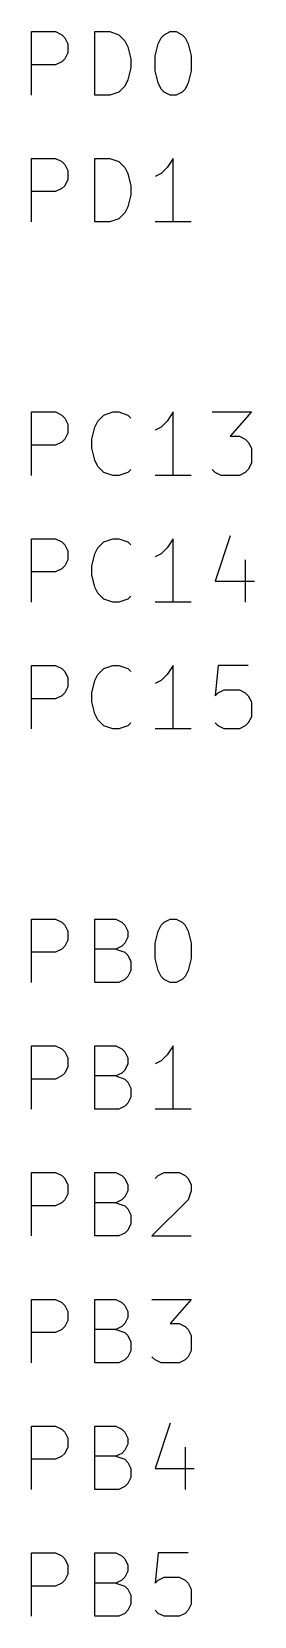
# Model space of a CAD drawing. Extents: x 0.3 to 23.2, y -16.5 to -0.2.
# Drawn here: x 12.182 to 12.358, y -4.523 to -3.273 of the extents above; entities that cross this region are included whole.
import ezdxf

# ---------------------------------------------------------------- set-up
doc = ezdxf.new("R2010")
doc.units = 0
doc.header["$MEASUREMENT"] = 0
doc.layers.add('CYAN2', color=4, linetype='CONTINUOUS')

msp = doc.modelspace()

# ---------------------------------------------------------------- linework, layer by layer
at = {"layer": 'CYAN2', "linetype": 'CONTINUOUS'}
for p, q in [((12.1819, -3.3231), (12.1819, -3.2731)), ((12.1819, -3.2731), (12.2009, -3.2731)), ((12.2009, -3.2731), (12.2057, -3.2755)), ((12.2319, -3.3231), (12.2319, -3.2731)), ((12.2319, -3.2731), (12.2438, -3.2731)), ((12.2438, -3.2731), (12.2509, -3.2755)), ((12.2867, -3.2755), (12.2914, -3.2731)), ((12.2914, -3.2731), (12.2962, -3.2731)), ((12.2962, -3.2731), (12.3009, -3.2755)), ((12.2057, -3.2755), (12.2081, -3.2779)), ((12.2081, -3.2779), (12.2105, -3.2827)), ((12.2105, -3.2827), (12.2105, -3.2898)), ((12.2509, -3.2755), (12.2557, -3.2803)), ((12.2557, -3.2803), (12.2581, -3.285)), ((12.2581, -3.285), (12.2605, -3.2946)), ((12.2795, -3.2922), (12.2819, -3.2827)), ((12.2819, -3.2827), (12.2843, -3.2779)), ((12.2843, -3.2779), (12.2867, -3.2755)), ((12.3009, -3.2755), (12.3033, -3.2779)), ((12.3033, -3.2779), (12.3057, -3.2827)), ((12.3057, -3.2827), (12.3081, -3.2922)), ((12.2009, -3.2993), (12.1819, -3.2993)), ((12.2057, -3.2969), (12.2009, -3.2993)), ((12.2081, -3.2946), (12.2057, -3.2969)), ((12.2105, -3.2898), (12.2081, -3.2946)), ((12.2605, -3.2946), (12.2605, -3.3017)), ((12.2795, -3.3041), (12.2795, -3.2922)), ((12.3081, -3.2922), (12.3081, -3.3041)), ((12.2581, -3.3112), (12.2557, -3.316)), ((12.2605, -3.3017), (12.2581, -3.3112)), ((12.2819, -3.3136), (12.2795, -3.3041)), ((12.3081, -3.3041), (12.3057, -3.3136)), ((12.2438, -3.3231), (12.2319, -3.3231)), ((12.2509, -3.3208), (12.2438, -3.3231)), ((12.2557, -3.316), (12.2509, -3.3208)), ((12.2843, -3.3184), (12.2819, -3.3136)), ((12.2867, -3.3208), (12.2843, -3.3184)), ((12.2914, -3.3231), (12.2867, -3.3208)), ((12.2962, -3.3231), (12.2914, -3.3231)), ((12.3009, -3.3208), (12.2962, -3.3231)), ((12.3033, -3.3184), (12.3009, -3.3208)), ((12.3057, -3.3136), (12.3033, -3.3184)), ((12.1819, -3.4231), (12.1819, -3.3731)), ((12.1819, -3.3731), (12.2009, -3.3731)), ((12.2009, -3.3731), (12.2057, -3.3755)), ((12.2319, -3.4231), (12.2319, -3.3731)), ((12.2319, -3.3731), (12.2438, -3.3731)), ((12.2438, -3.3731), (12.2509, -3.3755)), ((12.2938, -3.3731), (12.289, -3.3803)), ((12.2938, -3.4231), (12.2938, -3.3731)), ((12.2057, -3.3755), (12.2081, -3.3779)), ((12.2081, -3.3779), (12.2105, -3.3827)), ((12.2105, -3.3827), (12.2105, -3.3898)), ((12.2509, -3.3755), (12.2557, -3.3803)), ((12.2557, -3.3803), (12.2581, -3.385)), ((12.2581, -3.385), (12.2605, -3.3946)), ((12.2843, -3.385), (12.2795, -3.3874)), ((12.289, -3.3803), (12.2843, -3.385)), ((12.2009, -3.3993), (12.1819, -3.3993)), ((12.2057, -3.3969), (12.2009, -3.3993)), ((12.2081, -3.3946), (12.2057, -3.3969)), ((12.2105, -3.3898), (12.2081, -3.3946)), ((12.2605, -3.3946), (12.2605, -3.4017)), ((12.2581, -3.4112), (12.2557, -3.416)), ((12.2605, -3.4017), (12.2581, -3.4112)), ((12.2438, -3.4231), (12.2319, -3.4231)), ((12.2509, -3.4208), (12.2438, -3.4231)), ((12.2557, -3.416), (12.2509, -3.4208)), ((12.3081, -3.4231), (12.2795, -3.4231)), ((12.1819, -3.6231), (12.1819, -3.5731)), ((12.1819, -3.5731), (12.2009, -3.5731)), ((12.2009, -3.5731), (12.2057, -3.5755)), ((12.239, -3.5755), (12.2462, -3.5731)), ((12.2462, -3.5731), (12.2509, -3.5731)), ((12.2509, -3.5731), (12.2581, -3.5755)), ((12.2938, -3.5731), (12.289, -3.5803)), ((12.2938, -3.6231), (12.2938, -3.5731)), ((12.3248, -3.5731), (12.3557, -3.5731)), ((12.3557, -3.5731), (12.339, -3.5922)), ((12.2057, -3.5755), (12.2081, -3.5779)), ((12.2081, -3.5779), (12.2105, -3.5827)), ((12.2105, -3.5827), (12.2105, -3.5898)), ((12.2295, -3.5946), (12.2319, -3.585)), ((12.2319, -3.585), (12.2343, -3.5803)), ((12.2343, -3.5803), (12.239, -3.5755)), ((12.2581, -3.5755), (12.2605, -3.5779)), ((12.2843, -3.585), (12.2795, -3.5874)), ((12.289, -3.5803), (12.2843, -3.585)), ((12.2009, -3.5993), (12.1819, -3.5993)), ((12.2057, -3.5969), (12.2009, -3.5993)), ((12.2081, -3.5946), (12.2057, -3.5969)), ((12.2105, -3.5898), (12.2081, -3.5946)), ((12.2295, -3.6017), (12.2295, -3.5946)), ((12.339, -3.5922), (12.3462, -3.5922)), ((12.3462, -3.5922), (12.3509, -3.5946)), ((12.3509, -3.5946), (12.3533, -3.5969)), ((12.3533, -3.5969), (12.3557, -3.6017)), ((12.2319, -3.6112), (12.2295, -3.6017)), ((12.2343, -3.616), (12.2319, -3.6112)), ((12.3557, -3.6017), (12.3557, -3.6136)), ((12.239, -3.6208), (12.2343, -3.616)), ((12.2462, -3.6231), (12.239, -3.6208)), ((12.2509, -3.6231), (12.2462, -3.6231)), ((12.2581, -3.6208), (12.2509, -3.6231)), ((12.2605, -3.6184), (12.2581, -3.6208)), ((12.3081, -3.6231), (12.2795, -3.6231)), ((12.3271, -3.6208), (12.3248, -3.6184)), ((12.3319, -3.6231), (12.3271, -3.6208)), ((12.3462, -3.6231), (12.3319, -3.6231)), ((12.3509, -3.6208), (12.3462, -3.6231)), ((12.3533, -3.6184), (12.3509, -3.6208)), ((12.3557, -3.6136), (12.3533, -3.6184)), ((12.1819, -3.7231), (12.1819, -3.6731)), ((12.1819, -3.6731), (12.2009, -3.6731)), ((12.2009, -3.6731), (12.2057, -3.6755)), ((12.239, -3.6755), (12.2462, -3.6731)), ((12.2462, -3.6731), (12.2509, -3.6731)), ((12.2509, -3.6731), (12.2581, -3.6755)), ((12.2938, -3.6731), (12.289, -3.6803)), ((12.2938, -3.7231), (12.2938, -3.6731)), ((12.339, -3.6708), (12.3271, -3.7065)), ((12.2057, -3.6755), (12.2081, -3.6779)), ((12.2081, -3.6779), (12.2105, -3.6827)), ((12.2105, -3.6827), (12.2105, -3.6898)), ((12.2295, -3.6946), (12.2319, -3.685)), ((12.2319, -3.685), (12.2343, -3.6803)), ((12.2343, -3.6803), (12.239, -3.6755)), ((12.2581, -3.6755), (12.2605, -3.6779)), ((12.2843, -3.685), (12.2795, -3.6874)), ((12.289, -3.6803), (12.2843, -3.685)), ((12.2009, -3.6993), (12.1819, -3.6993)), ((12.2057, -3.6969), (12.2009, -3.6993)), ((12.2081, -3.6946), (12.2057, -3.6969)), ((12.2105, -3.6898), (12.2081, -3.6946)), ((12.2295, -3.7017), (12.2295, -3.6946)), ((12.3509, -3.6898), (12.3509, -3.7231)), ((12.2319, -3.7112), (12.2295, -3.7017)), ((12.2343, -3.716), (12.2319, -3.7112)), ((12.3271, -3.7065), (12.3581, -3.7065)), ((12.239, -3.7208), (12.2343, -3.716)), ((12.2462, -3.7231), (12.239, -3.7208)), ((12.2509, -3.7231), (12.2462, -3.7231)), ((12.2581, -3.7208), (12.2509, -3.7231)), ((12.2605, -3.7184), (12.2581, -3.7208)), ((12.3081, -3.7231), (12.2795, -3.7231)), ((12.1819, -3.8231), (12.1819, -3.7731)), ((12.1819, -3.7731), (12.2009, -3.7731)), ((12.2009, -3.7731), (12.2057, -3.7755)), ((12.239, -3.7755), (12.2462, -3.7731)), ((12.2462, -3.7731), (12.2509, -3.7731)), ((12.2509, -3.7731), (12.2581, -3.7755)), ((12.2938, -3.7731), (12.289, -3.7803)), ((12.2938, -3.8231), (12.2938, -3.7731)), ((12.3295, -3.7731), (12.3271, -3.7969)), ((12.3533, -3.7731), (12.3295, -3.7731)), ((12.2057, -3.7755), (12.2081, -3.7779)), ((12.2081, -3.7779), (12.2105, -3.7827)), ((12.2105, -3.7827), (12.2105, -3.7898)), ((12.2295, -3.7946), (12.2319, -3.785)), ((12.2319, -3.785), (12.2343, -3.7803)), ((12.2343, -3.7803), (12.239, -3.7755)), ((12.2581, -3.7755), (12.2605, -3.7779)), ((12.2843, -3.785), (12.2795, -3.7874)), ((12.289, -3.7803), (12.2843, -3.785)), ((12.2009, -3.7993), (12.1819, -3.7993)), ((12.2057, -3.7969), (12.2009, -3.7993)), ((12.2081, -3.7946), (12.2057, -3.7969)), ((12.2105, -3.7898), (12.2081, -3.7946)), ((12.2295, -3.8017), (12.2295, -3.7946)), ((12.3271, -3.7969), (12.3295, -3.7946)), ((12.3295, -3.7946), (12.3343, -3.7922)), ((12.3343, -3.7922), (12.3462, -3.7922)), ((12.3462, -3.7922), (12.3509, -3.7946)), ((12.3509, -3.7946), (12.3533, -3.7969)), ((12.3533, -3.7969), (12.3557, -3.8017)), ((12.2319, -3.8112), (12.2295, -3.8017)), ((12.2343, -3.816), (12.2319, -3.8112)), ((12.3557, -3.8017), (12.3557, -3.8136)), ((12.239, -3.8208), (12.2343, -3.816)), ((12.2462, -3.8231), (12.239, -3.8208)), ((12.2509, -3.8231), (12.2462, -3.8231)), ((12.2581, -3.8208), (12.2509, -3.8231)), ((12.2605, -3.8184), (12.2581, -3.8208)), ((12.3081, -3.8231), (12.2795, -3.8231)), ((12.3295, -3.8208), (12.3271, -3.8184)), ((12.3343, -3.8231), (12.3295, -3.8208)), ((12.3462, -3.8231), (12.3343, -3.8231)), ((12.3509, -3.8208), (12.3462, -3.8231)), ((12.3533, -3.8184), (12.3509, -3.8208)), ((12.3557, -3.8136), (12.3533, -3.8184)), ((12.1819, -4.0231), (12.1819, -3.9731)), ((12.1819, -3.9731), (12.2009, -3.9731)), ((12.2009, -3.9731), (12.2057, -3.9755)), ((12.2319, -4.0231), (12.2319, -3.9731)), ((12.2319, -3.9731), (12.2486, -3.9731)), ((12.2486, -3.9731), (12.2533, -3.9755)), ((12.2867, -3.9755), (12.2914, -3.9731)), ((12.2914, -3.9731), (12.2962, -3.9731)), ((12.2962, -3.9731), (12.3009, -3.9755)), ((12.2057, -3.9755), (12.2081, -3.9779)), ((12.2081, -3.9779), (12.2105, -3.9827)), ((12.2105, -3.9827), (12.2105, -3.9898)), ((12.2533, -3.9755), (12.2557, -3.9779)), ((12.2557, -3.9779), (12.2581, -3.9827)), ((12.2581, -3.9874), (12.2557, -3.9922)), ((12.2581, -3.9827), (12.2581, -3.9874)), ((12.2795, -3.9922), (12.2819, -3.9827)), ((12.2819, -3.9827), (12.2843, -3.9779)), ((12.2843, -3.9779), (12.2867, -3.9755)), ((12.3009, -3.9755), (12.3033, -3.9779)), ((12.3033, -3.9779), (12.3057, -3.9827)), ((12.3057, -3.9827), (12.3081, -3.9922)), ((12.2009, -3.9993), (12.1819, -3.9993)), ((12.2057, -3.9969), (12.2009, -3.9993)), ((12.2081, -3.9946), (12.2057, -3.9969)), ((12.2105, -3.9898), (12.2081, -3.9946)), ((12.2486, -3.9969), (12.2319, -3.9969)), ((12.2533, -3.9946), (12.2486, -3.9969)), ((12.2486, -3.9969), (12.2557, -3.9993)), ((12.2557, -3.9922), (12.2533, -3.9946)), ((12.2557, -3.9993), (12.2581, -4.0017)), ((12.2795, -4.0041), (12.2795, -3.9922)), ((12.3081, -3.9922), (12.3081, -4.0041)), ((12.2581, -4.0017), (12.2605, -4.0065)), ((12.2605, -4.0065), (12.2605, -4.0136)), ((12.2819, -4.0136), (12.2795, -4.0041)), ((12.3081, -4.0041), (12.3057, -4.0136)), ((12.2509, -4.0231), (12.2319, -4.0231)), ((12.2557, -4.0208), (12.2509, -4.0231)), ((12.2581, -4.0184), (12.2557, -4.0208)), ((12.2605, -4.0136), (12.2581, -4.0184)), ((12.2843, -4.0184), (12.2819, -4.0136)), ((12.2867, -4.0208), (12.2843, -4.0184)), ((12.2914, -4.0231), (12.2867, -4.0208)), ((12.2962, -4.0231), (12.2914, -4.0231)), ((12.3009, -4.0208), (12.2962, -4.0231)), ((12.3033, -4.0184), (12.3009, -4.0208)), ((12.3057, -4.0136), (12.3033, -4.0184)), ((12.1819, -4.1231), (12.1819, -4.0731)), ((12.1819, -4.0731), (12.2009, -4.0731)), ((12.2009, -4.0731), (12.2057, -4.0755)), ((12.2319, -4.1231), (12.2319, -4.0731)), ((12.2319, -4.0731), (12.2486, -4.0731)), ((12.2486, -4.0731), (12.2533, -4.0755)), ((12.2938, -4.0731), (12.289, -4.0803)), ((12.2938, -4.1231), (12.2938, -4.0731)), ((12.2057, -4.0755), (12.2081, -4.0779)), ((12.2081, -4.0779), (12.2105, -4.0827)), ((12.2105, -4.0827), (12.2105, -4.0898)), ((12.2533, -4.0755), (12.2557, -4.0779)), ((12.2557, -4.0779), (12.2581, -4.0827)), ((12.2581, -4.0874), (12.2557, -4.0922)), ((12.2581, -4.0827), (12.2581, -4.0874)), ((12.2843, -4.085), (12.2795, -4.0874)), ((12.289, -4.0803), (12.2843, -4.085)), ((12.2009, -4.0993), (12.1819, -4.0993)), ((12.2057, -4.0969), (12.2009, -4.0993)), ((12.2081, -4.0946), (12.2057, -4.0969)), ((12.2105, -4.0898), (12.2081, -4.0946)), ((12.2486, -4.0969), (12.2319, -4.0969)), ((12.2533, -4.0946), (12.2486, -4.0969)), ((12.2486, -4.0969), (12.2557, -4.0993)), ((12.2557, -4.0922), (12.2533, -4.0946)), ((12.2557, -4.0993), (12.2581, -4.1017)), ((12.2581, -4.1017), (12.2605, -4.1065)), ((12.2605, -4.1065), (12.2605, -4.1136)), ((12.2509, -4.1231), (12.2319, -4.1231)), ((12.2557, -4.1208), (12.2509, -4.1231)), ((12.2581, -4.1184), (12.2557, -4.1208)), ((12.2605, -4.1136), (12.2581, -4.1184)), ((12.3081, -4.1231), (12.2795, -4.1231)), ((12.1819, -4.2231), (12.1819, -4.1731)), ((12.1819, -4.1731), (12.2009, -4.1731)), ((12.2009, -4.1731), (12.2057, -4.1755)), ((12.2319, -4.2231), (12.2319, -4.1731)), ((12.2319, -4.1731), (12.2486, -4.1731)), ((12.2486, -4.1731), (12.2533, -4.1755)), ((12.2819, -4.1755), (12.2867, -4.1731)), ((12.2867, -4.1731), (12.2986, -4.1731)), ((12.2986, -4.1731), (12.3033, -4.1755)), ((12.2057, -4.1755), (12.2081, -4.1779)), ((12.2081, -4.1779), (12.2105, -4.1827)), ((12.2105, -4.1827), (12.2105, -4.1898)), ((12.2533, -4.1755), (12.2557, -4.1779)), ((12.2557, -4.1779), (12.2581, -4.1827)), ((12.2581, -4.1874), (12.2557, -4.1922)), ((12.2581, -4.1827), (12.2581, -4.1874)), ((12.2795, -4.1779), (12.2819, -4.1755)), ((12.3033, -4.1755), (12.3057, -4.1779)), ((12.3057, -4.1779), (12.3081, -4.1827)), ((12.3081, -4.1874), (12.3057, -4.1946)), ((12.3081, -4.1827), (12.3081, -4.1874)), ((12.2009, -4.1993), (12.1819, -4.1993)), ((12.2057, -4.1969), (12.2009, -4.1993)), ((12.2081, -4.1946), (12.2057, -4.1969)), ((12.2105, -4.1898), (12.2081, -4.1946)), ((12.2486, -4.1969), (12.2319, -4.1969)), ((12.2533, -4.1946), (12.2486, -4.1969)), ((12.2486, -4.1969), (12.2557, -4.1993)), ((12.2557, -4.1922), (12.2533, -4.1946)), ((12.2557, -4.1993), (12.2581, -4.2017)), ((12.3057, -4.1946), (12.2771, -4.2231)), ((12.2581, -4.2017), (12.2605, -4.2065)), ((12.2605, -4.2065), (12.2605, -4.2136)), ((12.2509, -4.2231), (12.2319, -4.2231)), ((12.2557, -4.2208), (12.2509, -4.2231)), ((12.2581, -4.2184), (12.2557, -4.2208)), ((12.2605, -4.2136), (12.2581, -4.2184)), ((12.2771, -4.2231), (12.3081, -4.2231)), ((12.1819, -4.3231), (12.1819, -4.2731)), ((12.1819, -4.2731), (12.2009, -4.2731)), ((12.2009, -4.2731), (12.2057, -4.2755)), ((12.2319, -4.3231), (12.2319, -4.2731)), ((12.2319, -4.2731), (12.2486, -4.2731)), ((12.2486, -4.2731), (12.2533, -4.2755)), ((12.2771, -4.2731), (12.3081, -4.2731)), ((12.3081, -4.2731), (12.2914, -4.2922)), ((12.2057, -4.2755), (12.2081, -4.2779)), ((12.2081, -4.2779), (12.2105, -4.2827)), ((12.2105, -4.2827), (12.2105, -4.2898)), ((12.2533, -4.2755), (12.2557, -4.2779)), ((12.2557, -4.2779), (12.2581, -4.2827)), ((12.2581, -4.2874), (12.2557, -4.2922)), ((12.2581, -4.2827), (12.2581, -4.2874)), ((12.2009, -4.2993), (12.1819, -4.2993)), ((12.2057, -4.2969), (12.2009, -4.2993)), ((12.2081, -4.2946), (12.2057, -4.2969)), ((12.2105, -4.2898), (12.2081, -4.2946)), ((12.2486, -4.2969), (12.2319, -4.2969)), ((12.2533, -4.2946), (12.2486, -4.2969)), ((12.2486, -4.2969), (12.2557, -4.2993)), ((12.2557, -4.2922), (12.2533, -4.2946)), ((12.2557, -4.2993), (12.2581, -4.3017)), ((12.2914, -4.2922), (12.2986, -4.2922)), ((12.2986, -4.2922), (12.3033, -4.2946)), ((12.3033, -4.2946), (12.3057, -4.2969)), ((12.3057, -4.2969), (12.3081, -4.3017)), ((12.2581, -4.3017), (12.2605, -4.3065)), ((12.2605, -4.3065), (12.2605, -4.3136)), ((12.3081, -4.3017), (12.3081, -4.3136)), ((12.2509, -4.3231), (12.2319, -4.3231)), ((12.2557, -4.3208), (12.2509, -4.3231)), ((12.2581, -4.3184), (12.2557, -4.3208)), ((12.2605, -4.3136), (12.2581, -4.3184)), ((12.2795, -4.3208), (12.2771, -4.3184)), ((12.2843, -4.3231), (12.2795, -4.3208)), ((12.2986, -4.3231), (12.2843, -4.3231)), ((12.3033, -4.3208), (12.2986, -4.3231)), ((12.3057, -4.3184), (12.3033, -4.3208)), ((12.3081, -4.3136), (12.3057, -4.3184)), ((12.1819, -4.4231), (12.1819, -4.3731)), ((12.1819, -4.3731), (12.2009, -4.3731)), ((12.2009, -4.3731), (12.2057, -4.3755)), ((12.2319, -4.4231), (12.2319, -4.3731)), ((12.2319, -4.3731), (12.2486, -4.3731)), ((12.2486, -4.3731), (12.2533, -4.3755)), ((12.2914, -4.3708), (12.2795, -4.4065)), ((12.2057, -4.3755), (12.2081, -4.3779)), ((12.2081, -4.3779), (12.2105, -4.3827)), ((12.2105, -4.3827), (12.2105, -4.3898)), ((12.2533, -4.3755), (12.2557, -4.3779)), ((12.2557, -4.3779), (12.2581, -4.3827)), ((12.2581, -4.3874), (12.2557, -4.3922)), ((12.2581, -4.3827), (12.2581, -4.3874)), ((12.2009, -4.3993), (12.1819, -4.3993)), ((12.2057, -4.3969), (12.2009, -4.3993)), ((12.2081, -4.3946), (12.2057, -4.3969)), ((12.2105, -4.3898), (12.2081, -4.3946)), ((12.2486, -4.3969), (12.2319, -4.3969)), ((12.2533, -4.3946), (12.2486, -4.3969)), ((12.2486, -4.3969), (12.2557, -4.3993)), ((12.2557, -4.3922), (12.2533, -4.3946)), ((12.2557, -4.3993), (12.2581, -4.4017)), ((12.3033, -4.3898), (12.3033, -4.4231)), ((12.2581, -4.4017), (12.2605, -4.4065)), ((12.2605, -4.4065), (12.2605, -4.4136)), ((12.2795, -4.4065), (12.3105, -4.4065)), ((12.2509, -4.4231), (12.2319, -4.4231)), ((12.2557, -4.4208), (12.2509, -4.4231)), ((12.2581, -4.4184), (12.2557, -4.4208)), ((12.2605, -4.4136), (12.2581, -4.4184)), ((12.1819, -4.5231), (12.1819, -4.4731)), ((12.1819, -4.4731), (12.2009, -4.4731)), ((12.2009, -4.4731), (12.2057, -4.4755)), ((12.2319, -4.5231), (12.2319, -4.4731)), ((12.2319, -4.4731), (12.2486, -4.4731)), ((12.2486, -4.4731), (12.2533, -4.4755)), ((12.2819, -4.4731), (12.2795, -4.4969)), ((12.3057, -4.4731), (12.2819, -4.4731)), ((12.2057, -4.4755), (12.2081, -4.4779)), ((12.2081, -4.4779), (12.2105, -4.4827)), ((12.2105, -4.4827), (12.2105, -4.4898)), ((12.2533, -4.4755), (12.2557, -4.4779)), ((12.2557, -4.4779), (12.2581, -4.4827)), ((12.2581, -4.4874), (12.2557, -4.4922)), ((12.2581, -4.4827), (12.2581, -4.4874)), ((12.2009, -4.4993), (12.1819, -4.4993)), ((12.2057, -4.4969), (12.2009, -4.4993)), ((12.2081, -4.4946), (12.2057, -4.4969)), ((12.2105, -4.4898), (12.2081, -4.4946)), ((12.2486, -4.4969), (12.2319, -4.4969)), ((12.2533, -4.4946), (12.2486, -4.4969)), ((12.2486, -4.4969), (12.2557, -4.4993)), ((12.2557, -4.4922), (12.2533, -4.4946)), ((12.2557, -4.4993), (12.2581, -4.5017)), ((12.2795, -4.4969), (12.2819, -4.4946)), ((12.2819, -4.4946), (12.2867, -4.4922)), ((12.2867, -4.4922), (12.2986, -4.4922)), ((12.2986, -4.4922), (12.3033, -4.4946)), ((12.3033, -4.4946), (12.3057, -4.4969)), ((12.3057, -4.4969), (12.3081, -4.5017)), ((12.2581, -4.5017), (12.2605, -4.5065)), ((12.2605, -4.5065), (12.2605, -4.5136)), ((12.3081, -4.5017), (12.3081, -4.5136)), ((12.2509, -4.5231), (12.2319, -4.5231)), ((12.2557, -4.5208), (12.2509, -4.5231)), ((12.2581, -4.5184), (12.2557, -4.5208)), ((12.2605, -4.5136), (12.2581, -4.5184)), ((12.2819, -4.5208), (12.2795, -4.5184)), ((12.2867, -4.5231), (12.2819, -4.5208)), ((12.2986, -4.5231), (12.2867, -4.5231)), ((12.3033, -4.5208), (12.2986, -4.5231)), ((12.3057, -4.5184), (12.3033, -4.5208)), ((12.3081, -4.5136), (12.3057, -4.5184))]:
    msp.add_line(p, q, dxfattribs=at)

doc.saveas('drawing.dxf')
